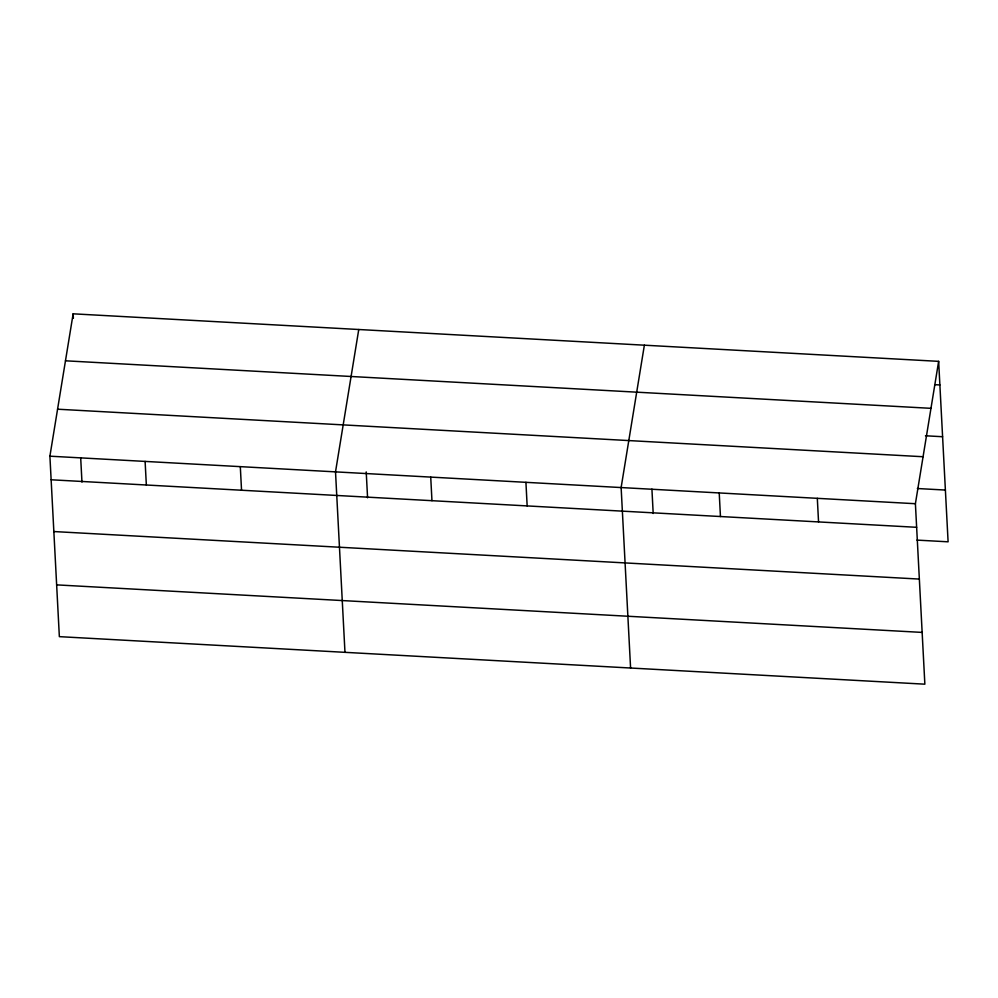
<?xml version="1.0" encoding="UTF-8"?>
<svg xmlns="http://www.w3.org/2000/svg" width="998" height="998" viewBox="0 0 998 998"><rect width="100%" height="100%" fill="white"/><g stroke="black" fill="none" stroke-linecap="round" stroke-linejoin="round"><path stroke-width="1.5" d="M938.644 361.351L915.403 503.716L924.859 684.179L59.356 636.649L49.9 456.186L73.141 313.821L938.644 361.351L948.1 541.814L916.962 540.105M358.756 329.515L335.515 471.867L344.971 652.33M644.371 345.196L621.13 487.548L630.586 668.011M935.213 384.692L939.879 384.954M65.469 360.802L930.972 408.332M925.47 435.777L942.586 436.725M57.572 409.205L923.075 456.735M917.362 488.521L945.393 490.055M49.9 456.186L915.403 503.716M51.135 479.776L916.638 527.306M53.855 531.547L919.345 579.077M56.649 584.878L922.14 632.408M817.312 498.326L818.547 521.917M719.221 492.937L720.456 516.54M651.919 489.12L653.191 513.483M525.921 482.321L527.156 505.924M430.724 477.094L431.959 500.697M366.216 471.917L367.576 497.79M240.306 466.64L241.541 490.23M145.109 461.413L146.344 485.003M73.141 313.821L73.378 318.25M80.688 457.745L81.961 482.109"/></g></svg>
